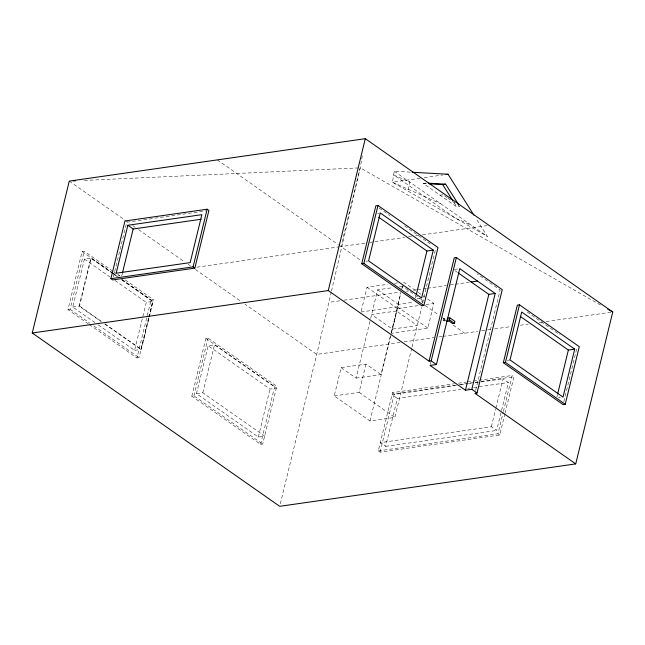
<?xml version="1.0" encoding="UTF-8"?>
<svg xmlns="http://www.w3.org/2000/svg" width="645" height="645" viewBox="0 0 645 645"><rect width="100%" height="100%" fill="white"/><g stroke="black" fill="none" stroke-linecap="round" stroke-linejoin="round"><path stroke-width="0.48" stroke-dasharray="3.23 2.42" d="M331.522 290.927L360.2 167.837L361.563 160.065M361.732 159.089L362.409 155.203M410.244 172.134L394.329 171.256L392.41 182.213L487.338 236.401L476.034 218.518M331.296 291.903L316.727 354.428L280.172 504.374M88.478 323.992L67.951 309.608L82.109 251.518L84.229 251.211L112.972 271.343M67.951 309.608L70.063 309.31L84.229 251.211M95.017 322.629L72.748 307.028L84.439 259.088L91.211 258.121L111.005 271.98M72.748 307.028L79.529 306.053L91.211 258.121M113.383 276.979L126.726 222.227L205.94 210.875M121.72 275.955L122.437 273.02M98.322 324.935L134.612 350.356L146.294 302.416L153.075 301.449L149.261 317.098M89.3 324.564L136.934 357.935L151.099 299.836L153.22 299.53L148.971 316.961M148.6 318.138L140.965 349.445L104.675 324.024M148.834 317.163L152.647 301.505L121.308 279.551M136.934 357.935L139.054 357.628L148.729 317.929M134.612 350.356L141.384 349.388L149.019 318.082M191.823 396.191L205.908 338.415L208.029 338.109L276.786 386.274L262.7 444.05L260.588 444.349L191.823 396.191L193.943 395.885L262.7 444.05M193.943 395.885L208.029 338.109M196.475 393.692L202.828 392.781L264.692 436.109L258.339 437.02L196.475 393.692L208.158 345.752L214.511 344.841L276.374 388.169L270.021 389.08L208.158 345.752M202.828 392.781L214.511 344.841M258.339 437.02L270.021 389.08M260.588 444.349L274.673 386.581L276.786 386.274M600.519 305.021L360.2 167.837L341.012 246.559L364.852 243.141M411.784 348.018L394.869 417.388L370.004 420.951L334.247 395.909L341.141 367.65L366.005 364.086L380.977 374.568L390.273 336.424M361.248 311.051L367.045 287.275L387.701 284.316M341.141 367.65L356.113 378.131L370.415 319.444M370.657 318.469L377.639 289.823L392.555 287.686M408.011 189.912L409.897 182.164L393.684 174.924L455.547 218.252L471.761 225.492M334.247 395.909L359.112 392.345L366.005 364.086M361.015 312.003L397.417 306.786L400.9 292.516M401.827 288.718L402.988 283.961M391.225 332.506L400.876 292.919M402.037 288.162L402.504 286.259L423.289 300.82L422.822 302.723M370.004 420.951L391.201 333.997M391.442 333.022L398.425 304.384L413.34 302.247M418.137 305.625L397.473 308.592L391.442 333.32L427.853 328.095L433.875 303.376L426.474 298.192M415.485 297.958L415.96 295.999M504.954 413.63L499.746 434.996L380.066 452.145L378.301 450.911L392.499 392.636L454.338 383.775M380.066 452.145L394.272 393.877L455.112 385.162M500.963 412.84L496.674 430.449L491.361 426.732L380.348 442.639L385.662 446.364L397.352 398.425L460.78 389.33M422.475 302.9L435.899 247.841M412.018 347.042L421.661 307.48M430.304 364.465L431.021 361.531M443.599 318.799L445.018 319.791L444.526 321.807L443.107 320.815L443.599 318.799L445.421 318.541M475.647 390.37L500.125 289.96L477.187 273.891M491.361 426.732L495.658 409.124M495.892 408.148L503.052 378.792L508.357 382.517L501.205 411.865M378.301 450.911L497.98 433.754L503.189 412.389M503.423 411.421L512.178 375.487L513.952 376.728L505.196 412.663M556.909 397.014L557.385 395.062M563.827 401.666L577.154 346.994M420.226 178.23L392.41 182.213L440.833 203.828M424.2 177.657L443.075 174.948M458.127 205.336L459.716 206.448L456.749 206.876L423.402 183.511L426.361 183.091M440.075 195.193L443.042 194.766M377.551 213.35L379.365 213.084M196.975 267.199L339.028 246.842M369.819 242.423L373.794 241.859M374.785 241.714L404.592 237.441M408.559 236.876L411.542 236.449M415.517 235.877L418.5 235.449M422.467 234.885L489.023 225.339M365.86 261.281L367.674 261.023M454.346 269.433L458.885 268.78M394.595 283.324L397.546 282.905M399.521 286.694L402.504 286.259M330.958 302.053L339.907 300.772M343.882 300.199L399.553 292.217M406.519 291.226L408.503 290.935M413.477 290.226L416.46 289.798M417.452 289.653L422.419 288.944M423.418 288.799L426.401 288.371M427.393 288.234L446.284 285.525M450.258 284.953L454.233 284.381M455.233 284.243L469.149 282.244M417.057 298.675L419.782 298.288M421.298 301.11L423.289 300.82M426.006 304.505L433.875 303.376M443.107 320.815L445.832 320.428M400.166 342.471L316.727 354.428L244.963 304.166M404.141 341.898L433.94 337.633M438.906 336.916L441.89 336.488M442.881 336.351L477.655 331.369M481.622 330.796L486.588 330.087M487.588 329.942L490.563 329.514M494.538 328.942L510.429 326.668M520.37 325.241L528.311 324.104M539.244 322.54L542.219 322.113M546.194 321.541L612.75 312.003M356.113 378.131L380.977 374.568M507.284 360.345L510.01 359.95M458.329 383.203L466.303 382.066M467.303 381.921L472.285 381.203M473.285 381.058L512.178 375.487M459.103 384.589L474.059 382.445M475.059 382.3L480.041 381.59M481.041 381.445L513.952 376.728M456.466 385.468L392.039 394.708L397.352 398.425M460.425 384.904L467.367 383.912M468.359 383.767L471.334 383.34M475.292 382.775L480.251 382.058M481.243 381.921L503.052 378.792M467.722 388.338L469.705 388.056M473.664 387.484L508.357 382.517M558.481 397.731L560.295 397.473M385.662 446.364L496.674 430.449M84.374 180.423L360.2 167.837M423.402 183.511L426.289 183.672M444.631 195.878L447.009 197.547M447.807 198.104L457.337 204.779M394.329 171.256L487.338 236.401M379.147 208.093L389.846 215.583M404.649 225.952L430.142 243.81M527.199 311.995L559.957 334.949M455.048 270.69L457.458 272.383M403.447 282.058L417.428 291.854M418.25 292.427L422.362 295.305M423.185 295.886L425.652 297.611M217.292 159.895L337.714 244.245M338.536 244.826L360.813 260.419M425.144 305.488L438.342 314.728M442.47 317.614L445.768 319.928M453.193 325.128L464.739 333.215M377.639 289.823L398.425 304.384M397.417 306.786L427.853 328.095M367.045 287.275L397.473 308.592M497.98 433.754L499.746 434.996M392.499 392.636L394.272 393.877M69.273 181.108L129.492 223.283M132.789 225.597L135.265 227.33M138.562 229.636L184.752 261.991M188.05 264.305L190.525 266.038M195.475 269.505L240.843 301.28M359.112 392.345L394.869 417.388M117.688 274.278L119.962 275.867M113.794 271.924L119.543 275.947M125.291 279.97L153.22 299.53M82.109 251.518L112.496 272.803M113.318 273.375L118.245 276.826M122.356 279.704L151.099 299.836M111.835 272.561L117.608 276.608M121.728 279.495L153.075 301.449M205.908 338.415L274.673 386.581M113.06 273.778L90.792 258.177L79.101 306.117L101.37 321.718M113.883 274.359L117.18 276.665M84.439 259.088L110.005 276.995M114.955 280.462L146.294 302.416M79.529 306.053L101.797 321.653M105.095 323.967L141.384 349.388M70.063 309.31L89.776 323.113M93.88 325.991L139.054 357.628M454.144 202.748L456.749 206.876M396.473 310.987L371.609 314.55L392.394 329.111L417.259 325.548L396.473 310.987"/><path stroke-width="0.97" d="M32.25 332.997L69.273 181.108L365.304 138.683L612.75 312.003L575.727 463.892L279.696 506.317L32.25 332.997L328.273 290.572L429.062 361.168L431.182 360.861L436.415 364.53L459.788 268.651L495.191 293.451L471.818 389.322L465.464 390.233L430.062 365.441L436.415 364.53M110.9 278.672L124.961 220.985L207.142 209.206L208.907 210.447L194.846 268.135L112.665 279.906L110.9 278.672L193.081 266.893L194.846 268.135M127.855 225.274L116.173 273.214L190.178 262.604L201.861 214.664L127.855 225.274L133.168 228.991L201.256 219.236M122.671 272.037L133.168 228.991M193.081 266.893L207.142 209.206M328.273 290.572L365.304 138.683M361.732 263.749L375.858 205.787L377.978 205.489L438.019 247.543L423.886 305.496L421.774 305.803L361.732 263.749L363.853 263.442L423.886 305.496M363.853 263.442L377.978 205.489M416.436 294.047L426.934 251.002L433.287 250.091L421.596 298.022L368.585 260.894L380.268 212.955L433.287 250.091M429.062 361.168L454.257 257.831L456.37 257.524L502.245 289.653L477.05 392.99L474.93 393.297L575.727 463.892M431.182 360.861L456.37 257.524M446.743 320.299L449.46 319.904L449.952 317.888L454.91 321.363L454.419 323.379L452.726 323.621L449.186 321.146L446.388 321.541M465.464 390.233L488.837 294.362L495.191 293.451M503.326 362.716L517.363 305.117L519.483 304.811L579.274 346.688L565.23 404.286L563.117 404.592L503.326 362.716L505.446 362.409L565.23 404.286M505.446 362.409L519.483 304.811M557.619 394.079L568.358 350.058L574.711 349.147L563.021 397.086L510.01 359.95L521.692 312.019L574.711 349.147M446.058 174.521L448.049 174.239L473.882 215.116M429.183 183.833L442.663 184.583L445.631 184.164L458.676 204.796M471.14 281.962L477.485 281.051M447.235 318.275L449.952 317.888M73.304 180.923L75.32 180.834M412.236 172.247L448.049 174.239M428.288 183.196L445.631 184.164M607.509 309.011L612.75 312.003M378.808 217.292L426.934 251.002M458.264 272.948L488.837 294.362M520.233 316.356L568.358 350.058M449.46 319.904L454.419 323.379M471.818 389.322L477.05 392.99M442.663 184.583L452.58 200.273"/></g></svg>
